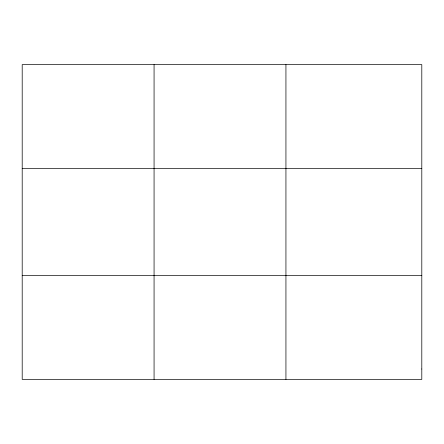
<?xml version="1.0" encoding="UTF-8"?>
<svg xmlns="http://www.w3.org/2000/svg" width="444" height="444" viewBox="0 0 444 444"><rect width="100%" height="100%" fill="white"/><g stroke="black" fill="none" stroke-linecap="round" stroke-linejoin="round"><path stroke-width="0.67" d="M154.068 379.387L154.068 64.613M285.936 379.387L285.936 64.613M22.2 168.487L421.8 168.487M22.2 275.513L421.8 275.513M421.8 369.003L421.8 379.387L22.2 379.387L22.2 64.613L421.8 64.613L421.8 369.003"/></g></svg>
